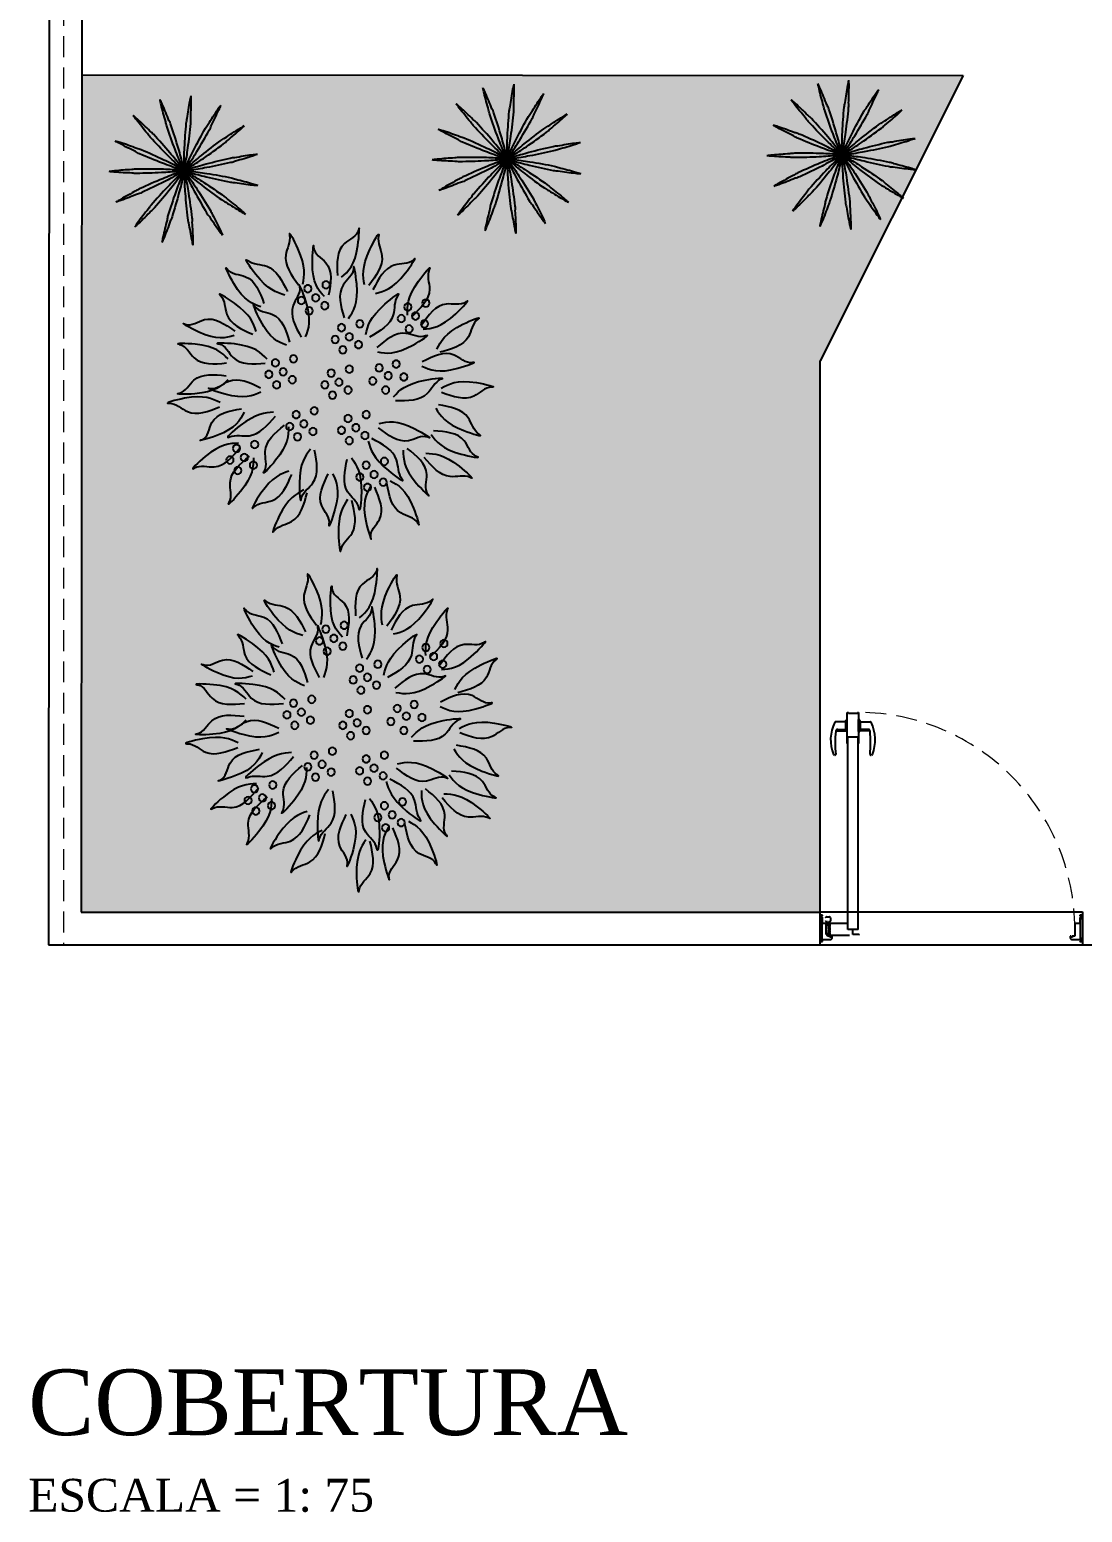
# Model space of a CAD drawing. Header units: centimetres. Extents: x -48696 to 156237, y -5617 to 29024.
# Drawn here: x -16669.7 to -16348.7, y 3108.4 to 3560.1 of the extents above; entities that cross this region are included whole.
import ezdxf

# ---------------------------------------------------------------- set-up
doc = ezdxf.new("R2010")
doc.units = ezdxf.units.CM
doc.linetypes.add('HIDDEN', pattern=[9.525, 6.35, -3.175])
for name, color, linetype, lineweight in [('Hachura', 1, 'Continuous', 9), ('Projeção Portas', 55, 'HIDDEN', 5), ('Projeção Viga', 1, 'HIDDEN', 9)]:
    doc.layers.add(name, color=color, linetype=linetype, lineweight=lineweight)
for name, color, linetype in [('MOLHO', 114, 'Continuous'), ('paisajismo', 7, 'Continuous'), ('PN010', 1, 'Continuous'), ('Projeção Cobertura - 1', 15, 'HIDDEN'), ('Texto', 2, 'Continuous')]:
    doc.layers.add(name, color=color, linetype=linetype)
doc.styles.add('Valéria', font='romantic.ttf', dxfattribs={"height": 10})

# ---------------------------------------------------------------- blocks, each defined once
blk = doc.blocks.new('A$C375069E9')
at = {"layer": 'paisajismo', "color": 221}
for centre in [(1.295, 2.06), (1.375, 1.959), (1.436, 2.03), (1.486, 1.939), (0.523, 1.919), (0.603, 1.819), (0.663, 1.889), (1.305, 1.899), (1.426, 1.859), (0.533, 1.759), (0.653, 1.719), (0.713, 1.799), (1.034, 1.759), (1.175, 1.729), (1.044, 1.598), (1.115, 1.658), (1.225, 1.638), (1.165, 1.558), (1.546, 1.488), (0.693, 1.348), (0.753, 1.448), (0.814, 1.358), (0.884, 1.418), (1.115, 1.408), (1.255, 1.378), (1.626, 1.388), (1.687, 1.458), (1.737, 1.368), (0.834, 1.247), (0.934, 1.317), (1.125, 1.247), (1.195, 1.307), (1.305, 1.287), (1.556, 1.327), (1.677, 1.287), (1.245, 1.207), (0.984, 1.057), (1.125, 1.027), (1.386, 1.087), (1.526, 1.057), (0.994, 0.896), (1.064, 0.956), (1.175, 0.936), (1.396, 0.926), (1.466, 0.986), (1.576, 0.966), (1.115, 0.856), (1.516, 0.886), (1.847, 0.826), (1.988, 0.796), (0.844, 0.696), (0.984, 0.666), (1.857, 0.666), (1.927, 0.726), (2.038, 0.706), (0.924, 0.595), (1.034, 0.575), (1.978, 0.625), (0.854, 0.535), (0.974, 0.495)]:
    blk.add_circle(centre, 0.0284, dxfattribs=at)
at = {"layer": 'paisajismo', "color": 124}
for points in [[(1.176, 2.118), (1.049, 2.364), (1.042, 2.49), (1.043, 2.485), (1.153, 2.379), (1.207, 2.133)], [(0.998, 2.06), (0.956, 2.334), (0.888, 2.44), (0.889, 2.435), (0.863, 2.285), (0.965, 2.054)], [(1.475, 2.065), (1.512, 2.34), (1.578, 2.447), (1.577, 2.442), (1.606, 2.292), (1.509, 2.06)], [(1.308, 1.969), (1.401, 2.229), (1.391, 2.355), (1.391, 2.35), (1.296, 2.23), (1.275, 1.979)], [(0.664, 1.826), (0.579, 2.089), (0.495, 2.183), (0.497, 2.179), (0.495, 2.026), (0.632, 1.814)], [(0.912, 1.994), (0.683, 2.149), (0.616, 2.257), (0.62, 2.253), (0.767, 2.212), (0.932, 2.022)], [(1.122, 1.799), (1.058, 2.068), (1.082, 2.193), (1.082, 2.187), (1.163, 2.058), (1.156, 1.806)], [(1.614, 1.981), (1.84, 2.142), (1.904, 2.25), (1.9, 2.247), (1.754, 2.203), (1.593, 2.009)], [(1.798, 1.89), (2.008, 2.07), (2.062, 2.185), (2.059, 2.181), (1.917, 2.123), (1.775, 1.916)], [(1.453, 1.657), (1.451, 1.934), (1.501, 2.049), (1.5, 2.044), (1.55, 1.9), (1.487, 1.656)], [(0.543, 1.718), (0.292, 1.836), (0.209, 1.931), (0.213, 1.928), (0.366, 1.911), (0.558, 1.749)], [(0.988, 1.675), (0.841, 1.91), (0.737, 1.981), (0.74, 1.977), (0.775, 1.828), (0.959, 1.656)], [(1.836, 1.699), (2.004, 1.919), (2.114, 1.98), (2.111, 1.977), (2.062, 1.832), (1.862, 1.678)], [(1.602, 1.593), (1.803, 1.784), (1.851, 1.901), (1.848, 1.896), (1.709, 1.832), (1.578, 1.618)], [(0.438, 1.564), (0.237, 1.755), (0.118, 1.797), (0.122, 1.794), (0.194, 1.659), (0.415, 1.539)], [(2.005, 1.668), (2.28, 1.695), (2.39, 1.758), (2.385, 1.756), (2.236, 1.791), (2.001, 1.702)], [(0.896, 1.541), (0.624, 1.594), (0.52, 1.667), (0.525, 1.665), (0.677, 1.685), (0.903, 1.575)], [(1.751, 1.486), (2.002, 1.603), (2.129, 1.605), (2.124, 1.604), (2.013, 1.498), (1.765, 1.455)], [(2.053, 1.488), (2.306, 1.601), (2.432, 1.601), (2.427, 1.6), (2.315, 1.496), (2.066, 1.456)], [(0.553, 1.432), (0.276, 1.415), (0.158, 1.46), (0.163, 1.459), (0.305, 1.517), (0.551, 1.466)], [(2.055, 1.326), (2.31, 1.218), (2.436, 1.221), (2.431, 1.222), (2.317, 1.323), (2.067, 1.357)], [(0.405, 1.262), (0.131, 1.304), (0.009, 1.27), (0.015, 1.27), (0.151, 1.2), (0.401, 1.228)], [(0.773, 1.195), (0.528, 1.324), (0.402, 1.332), (0.407, 1.33), (0.513, 1.219), (0.758, 1.164)], [(1.8, 1.231), (2.076, 1.215), (2.195, 1.26), (2.189, 1.259), (2.047, 1.316), (1.801, 1.265)], [(2.115, 1.151), (2.39, 1.183), (2.511, 1.145), (2.506, 1.145), (2.367, 1.08), (2.118, 1.117)], [(0.447, 1.106), (0.23, 0.934), (0.107, 0.902), (0.112, 0.905), (0.195, 1.033), (0.426, 1.133)], [(1.701, 1.076), (1.958, 0.973), (2.046, 0.883), (2.041, 0.885), (1.889, 0.894), (1.687, 1.045)], [(1.928, 1.076), (2.139, 0.896), (2.26, 0.861), (2.255, 0.863), (2.177, 0.995), (1.949, 1.102)], [(0.483, 0.904), (0.251, 0.752), (0.126, 0.732), (0.131, 0.734), (0.226, 0.854), (0.465, 0.933)], [(0.883, 0.989), (0.609, 0.948), (0.503, 0.88), (0.508, 0.882), (0.658, 0.855), (0.889, 0.956)], [(1.585, 0.962), (1.685, 0.704), (1.775, 0.615), (1.772, 0.62), (1.766, 0.772), (1.617, 0.976)], [(0.969, 0.852), (0.812, 0.624), (0.705, 0.557), (0.708, 0.561), (0.75, 0.708), (0.941, 0.872)], [(1.972, 0.836), (2.229, 0.733), (2.317, 0.642), (2.312, 0.645), (2.16, 0.653), (1.958, 0.804)], [(0.524, 0.758), (0.266, 0.658), (0.177, 0.569), (0.181, 0.571), (0.334, 0.578), (0.537, 0.726)], [(0.698, 0.783), (0.595, 0.526), (0.504, 0.438), (0.507, 0.442), (0.516, 0.595), (0.667, 0.796)], [(1.098, 0.722), (1.022, 0.455), (1.04, 0.33), (1.041, 0.335), (1.128, 0.461), (1.131, 0.713)], [(1.416, 0.791), (1.501, 0.528), (1.488, 0.402), (1.487, 0.407), (1.396, 0.53), (1.383, 0.782)], [(1.856, 0.722), (1.956, 0.464), (2.046, 0.374), (2.043, 0.379), (2.037, 0.532), (1.888, 0.735)], [(1.244, 0.6), (1.226, 0.324), (1.271, 0.206), (1.27, 0.211), (1.328, 0.353), (1.278, 0.599)], [(1.582, 0.621), (1.799, 0.449), (1.858, 0.337), (1.854, 0.341), (1.71, 0.393), (1.56, 0.595)], [(0.798, 0.546), (0.619, 0.335), (0.583, 0.214), (0.585, 0.218), (0.717, 0.297), (0.825, 0.524)], [(0.953, 0.499), (0.985, 0.224), (0.947, 0.103), (0.948, 0.108), (0.882, 0.247), (0.919, 0.496)], [(1.466, 0.475), (1.657, 0.274), (1.699, 0.155), (1.696, 0.159), (1.561, 0.231), (1.441, 0.452)], [(1.128, 0.401), (1.199, 0.134), (1.18, 0.009), (1.179, 0.014), (1.094, 0.142), (1.095, 0.393)]]:
    blk.add_spline(points, degree=3, dxfattribs=at)
blk = doc.blocks.new('MOLHO2')
for points in [[(-0.063, 0.454, -0.04965), (-0.063, 0.499, -0.013329), (-0.067, 0.668, -0.009979), (-0.066, 0.719, -0.607526)], [(-0.021, 0.458, 0.04965), (-0.03, 0.502, 0.013329), (-0.056, 0.669, 0.009979), (-0.066, 0.719, 0.607526)], [(-0.205, 0.41, 0.04965), (-0.231, 0.447, 0.013329), (-0.323, 0.589, 0.009979), (-0.353, 0.63, 0.607526)], [(-0.242, 0.389, -0.04965), (-0.26, 0.431, -0.013329), (-0.333, 0.583, -0.009979), (-0.353, 0.63, -0.607526)], [(0.127, 0.44, -0.04965), (0.146, 0.482, -0.013329), (0.21, 0.638, -0.009979), (0.232, 0.684, -0.607526)], [(0.167, 0.427, 0.04965), (0.177, 0.471, 0.013329), (0.221, 0.634, 0.009979), (0.232, 0.684, 0.607526)], [(-0.354, 0.291, 0.04965), (-0.393, 0.314, 0.013329), (-0.535, 0.406, 0.009979), (-0.579, 0.432, 0.607526)], [(-0.379, 0.257, -0.04965), (-0.413, 0.288, -0.013329), (-0.542, 0.397, -0.009979), (-0.579, 0.432, -0.607526)], [(0, 0, -0.009979), (-0.01, 0.05, -0.013329), (-0.037, 0.217, -0.009462), (-0.063, 0.454, -0.009462)], [(0, 0, 0.009979), (0.001, 0.051, 0.013329), (-0.004, 0.22, 0.009462), (-0.021, 0.458, 0.009462)], [(0, 0, -0.009979), (0.011, 0.05, -0.013329), (0.055, 0.213, -0.009462), (0.127, 0.44, -0.009462)], [(0.295, 0.35, -0.04965), (0.329, 0.381, -0.013329), (0.452, 0.497, -0.009979), (0.49, 0.531, -0.607526)], [(0.326, 0.322, 0.04965), (0.353, 0.358, 0.013329), (0.46, 0.49, 0.009979), (0.49, 0.531, 0.607526)], [(0, 0, 0.009979), (-0.037, 0.035, 0.013329), (-0.166, 0.144, 0.009462), (-0.354, 0.291, 0.009462)], [(0, 0, -0.009979), (-0.03, 0.041, -0.013329), (-0.122, 0.183, -0.009462), (-0.242, 0.389, -0.009462)], [(0, 0, 0.009979), (-0.02, 0.047, 0.013329), (-0.093, 0.199, 0.009462), (-0.205, 0.41, 0.009462)], [(0, 0, 0.009979), (0.022, 0.046, 0.013329), (0.086, 0.202, 0.009462), (0.167, 0.427, 0.009462)], [(0, 0, -0.009979), (0.03, 0.041, -0.013329), (0.137, 0.172, -0.009462), (0.295, 0.35, -0.009462)], [(0, 0, 0.009979), (0.038, 0.033, 0.013329), (0.161, 0.15, 0.009462), (0.326, 0.322, 0.009462)], [(0.412, 0.2, -0.04965), (0.455, 0.214, -0.013329), (0.615, 0.271, -0.009979), (0.664, 0.285, -0.607526)], [(0.429, 0.161, 0.04965), (0.469, 0.183, 0.013329), (0.619, 0.26, 0.009979), (0.664, 0.285, 0.607526)], [(-0.451, 0.08, -0.04965), (-0.494, 0.095, -0.013329), (-0.656, 0.143, -0.009979), (-0.705, 0.159, -0.607526)], [(-0.442, 0.121, 0.04965), (-0.487, 0.127, 0.013329), (-0.654, 0.154, 0.009979), (-0.705, 0.159, 0.607526)], [(0, 0, -0.009979), (-0.044, 0.026, -0.013329), (-0.186, 0.118, -0.009462), (-0.379, 0.257, -0.009462)], [(0, 0, -0.009979), (0.044, 0.025, -0.013329), (0.195, 0.102, -0.009462), (0.412, 0.2, -0.009462)], [(0, 0, 0.009979), (0.049, 0.015, 0.013329), (0.208, 0.071, 0.009462), (0.429, 0.161, 0.009462)], [(0, 0, -0.009979), (-0.051, 0.006, -0.013329), (-0.218, 0.032, -0.009462), (-0.451, 0.08, -0.009462)], [(0, 0, 0.009979), (-0.048, 0.017, 0.013329), (-0.21, 0.064, 0.009462), (-0.442, 0.121, 0.009462)], [(0, 0, -0.009979), (0.051, 0.005, -0.013329), (0.22, 0.014, -0.009462), (0.458, 0.015, -0.009462)], [(0.458, 0.015, -0.04965), (0.503, 0.01, -0.013329), (0.672, -0.003, -0.009979), (0.722, -0.009, -0.607526)], [(-0.453, -0.069, 0.04965), (-0.496, -0.082, 0.013329), (-0.66, -0.126, 0.009979), (-0.708, -0.141, 0.607526)], [(-0.445, -0.11, -0.04965), (-0.49, -0.114, -0.013329), (-0.658, -0.137, -0.009979), (-0.708, -0.141, -0.607526)], [(0, 0, 0.009979), (-0.051, -0.004, 0.013329), (-0.218, -0.027, 0.009462), (-0.453, -0.069, 0.009462)], [(0, 0, -0.009979), (-0.048, -0.015, -0.013329), (-0.212, -0.059, -0.009462), (-0.445, -0.11, -0.009462)], [(0, 0, 0.009979), (-0.045, -0.025, 0.013329), (-0.189, -0.113, 0.009462), (-0.386, -0.247, 0.009462)], [(0, 0, -0.009979), (-0.038, -0.034, -0.013329), (-0.17, -0.14, -0.009462), (-0.362, -0.281, -0.009462)], [(0, 0, 0.009979), (-0.031, -0.041, 0.013329), (-0.126, -0.18, 0.009462), (-0.252, -0.383, 0.009462)], [(0, 0, -0.009979), (-0.021, -0.046, -0.013329), (-0.098, -0.197, -0.009462), (-0.216, -0.404, -0.009462)], [(0, 0, 0.009979), (-0.012, -0.05, 0.013329), (-0.042, -0.216, 0.009462), (-0.075, -0.452, 0.009462)], [(0, 0, -0.009979), (0, -0.051, -0.013329), (-0.009, -0.22, -0.009462), (-0.033, -0.457, -0.009462)], [(0, 0, -0.009979), (0.038, -0.034, -0.013329), (0.157, -0.154, -0.009462), (0.318, -0.33, -0.009462)], [(0, 0, 0.009979), (0.05, -0.006, 0.013329), (0.219, -0.019, 0.009462), (0.457, -0.027, 0.009462)], [(0, 0, 0.009979), (0.044, -0.026, 0.013329), (0.192, -0.107, 0.009462), (0.407, -0.211, 0.009462)], [(0, 0, -0.009979), (0.048, -0.016, -0.013329), (0.206, -0.077, -0.009462), (0.425, -0.172, -0.009462)], [(0, 0, 0.009979), (0.029, -0.042, 0.013329), (0.132, -0.176, 0.009462), (0.286, -0.358, 0.009462)], [(0, 0, 0.009979), (0.01, -0.05, 0.013329), (0.049, -0.214, 0.009462), (0.116, -0.443, 0.009462)], [(0, 0, -0.009979), (0.02, -0.047, -0.013329), (0.081, -0.205, -0.009462), (0.156, -0.431, -0.009462)], [(0.457, -0.027, 0.04965), (0.503, -0.023, 0.013329), (0.672, -0.014, 0.009979), (0.722, -0.009, 0.607526)], [(-0.386, -0.247, 0.04965), (-0.42, -0.277, 0.013329), (-0.552, -0.383, 0.009979), (-0.59, -0.417, 0.607526)], [(-0.362, -0.281, -0.04965), (-0.401, -0.304, -0.013329), (-0.545, -0.392, -0.009979), (-0.59, -0.417, -0.607526)], [(0.407, -0.211, 0.04965), (0.45, -0.225, 0.013329), (0.608, -0.286, 0.009979), (0.656, -0.302, 0.607526)], [(0.425, -0.172, -0.04965), (0.464, -0.195, -0.013329), (0.612, -0.276, -0.009979), (0.656, -0.302, -0.607526)], [(-0.252, -0.383, 0.04965), (-0.271, -0.424, 0.013329), (-0.348, -0.575, 0.009979), (-0.369, -0.621, 0.607526)], [(-0.216, -0.404, -0.04965), (-0.243, -0.441, -0.013329), (-0.338, -0.58, -0.009979), (-0.369, -0.621, -0.607526)], [(0.286, -0.358, 0.04965), (0.319, -0.389, 0.013329), (0.439, -0.509, 0.009979), (0.476, -0.543, 0.607526)], [(0.318, -0.33, -0.04965), (0.344, -0.367, -0.013329), (0.447, -0.501, -0.009979), (0.476, -0.543, -0.607526)], [(-0.075, -0.452, 0.04965), (-0.075, -0.497, 0.013329), (-0.084, -0.666, 0.009979), (-0.085, -0.717, 0.607526)], [(-0.033, -0.457, -0.04965), (-0.043, -0.501, -0.013329), (-0.073, -0.668, -0.009979), (-0.085, -0.717, -0.607526)], [(0.116, -0.443, 0.04965), (0.133, -0.485, 0.013329), (0.194, -0.643, 0.009979), (0.214, -0.69, 0.607526)], [(0.156, -0.431, -0.04965), (0.165, -0.475, -0.013329), (0.205, -0.64, -0.009979), (0.214, -0.69, -0.607526)]]:
    blk.add_lwpolyline(points, format="xyb")
blk = doc.blocks.new('VEG3')
at = {"layer": 'MOLHO', "xscale": 0.6290189251151159, "yscale": 0.6290189251151159, "zscale": 0.6290189251151159}
blk.add_blockref('MOLHO2', (-0.121, 0.0672), dxfattribs=at)

msp = doc.modelspace()

# ---------------------------------------------------------------- hatches: boundary and pattern name
h = msp.add_hatch()
h.set_pattern_fill('GRASS2', color=74, scale=15, pattern_type=2)
h.set_pattern_definition([(0, (15.999, -8044.551), (15, 15), [2.25, -0.45, 0.6, -0.45, 2.25, -9]), (0, (15.249, -8044.101), (15, 15), [1.5, -1.125, 2.25, -1.125, 1.5, -7.5]), (0, (20.499, -8038.101), (15, 15), [1.875, -0.75, 1.875, -10.5]), (0, (12.999, -8035.101), (15, 15), [0.75, -1.5, 0.75, -12]), (90, (14.499, -8035.101), (-15, 15), [1.35, -13.65]), (90, (18.999, -8044.101), (-15, 15), [1.5, -13.5]), (90, (22.749, -8038.101), (-15, 15), [1.5, -13.5]), (45, (20.949, -8044.251), (2e-15, 15), [1.5, -19.713203]), (135, (17.049, -8044.251), (-15, 2e-15), [1.5, -19.713203]), (63.43495, (20.499, -8044.176), (8e-10, 15), [1.5, -32.04102]), (75.963757, (19.749, -8044.101), (5e-10, 15), [1.5, -60.346584]), (75.963757, (23.499, -8038.101), (5e-10, 15), [1.2, -60.646584]), (75.963757, (14.799, -8035.101), (5e-10, 15), [1.05, -60.796584]), (104.036243, (18.249, -8044.101), (-5e-10, 15), [1.5, -60.346584]), (104.036243, (21.999, -8038.101), (-5e-10, 15), [1.2, -60.646584]), (104.036243, (14.199, -8035.101), (-5e-10, 15), [1.05, -60.796584]), (116.56505, (17.499, -8044.176), (-6e-09, 15), [1.5, -32.041002])])
edge = h.paths.add_edge_path()
edge.add_line((-16385.0316, 3546.20469), (-16653.76907, 3546.36144))
edge.add_line((-16653.76907, 3546.36144), (-16653.91788, 3291.2287))
edge.add_line((-16653.91788, 3291.2287), (-16428.65947, 3291.30706))
edge.add_line((-16428.65947, 3291.30706), (-16428.65947, 3459.28286))
edge.add_line((-16428.65947, 3459.28286), (-16385.02853, 3546.20469))

# ---------------------------------------------------------------- linework, layer by layer
for p, q in [((-16653.76907, 3546.36144), (-16385.0316, 3546.20469)), ((-16385.06072, 3546.14055), (-16428.6594, 3459.28286)), ((-16428.65947, 3291.30706), (-16428.65947, 3459.28286))]:
    msp.add_line(p, q)
at = {"color": 1}
for p, q in [((-16420.88532, 3349.23608), (-16423.95308, 3349.23608)), ((-16420.88532, 3349.48608), (-16420.88532, 3346.93608)), ((-16420.77532, 3349.58608), (-16420.78532, 3349.58608)), ((-16420.38532, 3342.62608), (-16420.38532, 3352.08608)), ((-16420.38532, 3352.08608), (-16419.99246, 3352.08608)), ((-16420.38532, 3346.27608), (-16420.38532, 3349.89608)), ((-16419.99246, 3352.08608), (-16419.99246, 3351.88608)), ((-16419.99246, 3351.88608), (-16419.62532, 3351.88608)), ((-16419.62532, 3351.88608), (-16419.59532, 3351.85608)), ((-16419.59532, 3351.85608), (-16419.56532, 3351.88608)), ((-16419.56532, 3351.88608), (-16419.53532, 3351.85608)), ((-16419.53532, 3351.85608), (-16419.50532, 3351.88608)), ((-16419.50532, 3351.88608), (-16419.47532, 3351.85608)), ((-16419.47532, 3351.85608), (-16419.44532, 3351.88608)), ((-16419.44532, 3351.88608), (-16419.41532, 3351.85608)), ((-16419.41532, 3351.85608), (-16419.38532, 3351.88608)), ((-16419.38532, 3351.88608), (-16419.35532, 3351.85608)), ((-16419.35532, 3351.85608), (-16419.32532, 3351.88608)), ((-16419.32532, 3351.88608), (-16419.29532, 3351.85608)), ((-16419.29532, 3351.85608), (-16419.26532, 3351.88608)), ((-16419.26532, 3351.88608), (-16419.23532, 3351.85608)), ((-16419.23532, 3351.85608), (-16419.20532, 3351.88608)), ((-16419.20532, 3351.88608), (-16419.17532, 3351.85608)), ((-16419.17532, 3351.85608), (-16419.14532, 3351.88608)), ((-16419.14532, 3351.88608), (-16419.11532, 3351.85608)), ((-16419.11532, 3351.85608), (-16419.08532, 3351.88608)), ((-16419.08532, 3351.88608), (-16419.05532, 3351.85608)), ((-16419.05532, 3351.85608), (-16419.02532, 3351.88608)), ((-16419.02532, 3351.88608), (-16418.99532, 3351.85608)), ((-16418.99532, 3351.85608), (-16418.96532, 3351.88608)), ((-16418.96532, 3351.88608), (-16418.93532, 3351.85608)), ((-16418.93532, 3351.85608), (-16418.90532, 3351.88608)), ((-16418.90532, 3351.88608), (-16418.36532, 3351.88608)), ((-16418.36532, 3351.88608), (-16418.33532, 3351.85608)), ((-16418.33532, 3351.85608), (-16418.30532, 3351.88608)), ((-16418.30532, 3351.88608), (-16418.27532, 3351.85608)), ((-16418.27532, 3351.85608), (-16418.24532, 3351.88608)), ((-16418.24532, 3351.88608), (-16418.21532, 3351.85608)), ((-16418.21532, 3351.85608), (-16418.18532, 3351.88608)), ((-16418.18532, 3351.88608), (-16418.15532, 3351.85608)), ((-16418.15532, 3351.85608), (-16418.12532, 3351.88608)), ((-16418.12532, 3351.88608), (-16418.09532, 3351.85608)), ((-16418.09532, 3351.85608), (-16418.06532, 3351.88608)), ((-16418.06532, 3351.88608), (-16418.03532, 3351.85608)), ((-16418.03532, 3351.85608), (-16418.00532, 3351.88608)), ((-16418.00532, 3351.88608), (-16417.97532, 3351.85608)), ((-16417.97532, 3351.85608), (-16417.94532, 3351.88608)), ((-16417.94532, 3351.88608), (-16417.91532, 3351.85608)), ((-16417.91532, 3351.85608), (-16417.88532, 3351.88608)), ((-16417.88532, 3351.88608), (-16417.85532, 3351.85608)), ((-16417.85532, 3351.85608), (-16417.82532, 3351.88608)), ((-16417.82532, 3351.88608), (-16417.79532, 3351.85608)), ((-16417.79532, 3351.85608), (-16417.76532, 3351.88608)), ((-16417.76532, 3351.88608), (-16417.73532, 3351.85608)), ((-16417.73532, 3351.85608), (-16417.70532, 3351.88608)), ((-16417.70532, 3351.88608), (-16417.67532, 3351.85608)), ((-16417.67532, 3351.85608), (-16417.64532, 3351.88608)), ((-16417.64532, 3351.88608), (-16417.27818, 3351.88608)), ((-16417.27818, 3351.88608), (-16417.27818, 3352.08608)), ((-16417.27818, 3352.08608), (-16416.88532, 3352.08608)), ((-16416.88532, 3352.08608), (-16416.88532, 3342.62608)), ((-16416.88532, 3346.27608), (-16416.88532, 3349.89608)), ((-16416.38532, 3349.48608), (-16416.38532, 3346.93608)), ((-16416.38532, 3349.23608), (-16413.31756, 3349.23608)), ((-16423.22026, 3346.93608), (-16420.88532, 3346.93608)), ((-16420.88532, 3346.93608), (-16420.88532, 3346.68608)), ((-16420.78532, 3346.58608), (-16420.77532, 3346.58608)), ((-16417.03532, 3344.57608), (-16420.23532, 3344.57608)), ((-16420.23532, 3344.57608), (-16420.23532, 3342.62608)), ((-16420.22678, 3291.29061), (-16420.22678, 3344.57608)), ((-16417.04532, 3291.29061), (-16417.04532, 3344.57608)), ((-16417.03532, 3342.62608), (-16417.03532, 3344.57608)), ((-16414.05038, 3346.93608), (-16416.38532, 3346.93608)), ((-16416.38532, 3346.93608), (-16416.38532, 3346.68608)), ((-16420.23532, 3342.62608), (-16420.38532, 3342.62608)), ((-16416.88532, 3342.62608), (-16417.03532, 3342.62608))]:
    msp.add_line(p, q, dxfattribs=at)
msp.add_lwpolyline([(-16423.84938, 3346.44939), (-16420.68109, 3346.44939)])
at = {"color": 16}
msp.add_lwpolyline([(-16420.68109, 3346.44939), (-16423.84938, 3346.44939)], dxfattribs=at)
at = {"color": 26}
msp.add_lwpolyline([(-16413.42126, 3346.44939), (-16416.58955, 3346.44939)], dxfattribs=at)
at = {"color": 1}
for centre, radius, start, end in [((-16413.28126, 3343.73174), 12.14519, 153.7941705, 201.6799294), ((-16423.95292, 3348.98582), 0.25026, 90.0370053, 154.1279348), ((-16420.78532, 3349.48608), 0.1, 90, 180), ((-16420.77532, 3349.67608), 0.09, 270, 0), ((-16420.42532, 3349.67608), 0.26, 90, 180), ((-16420.42532, 3349.89608), 0.04, 360, 90), ((-16416.84532, 3349.89608), 0.04, 90, 180), ((-16416.84532, 3349.67608), 0.26, 0, 90), ((-16416.49532, 3349.67608), 0.09, 180, 270), ((-16416.48532, 3349.48608), 0.1, 0, 90), ((-16413.31772, 3348.98582), 0.25026, 25.8720652, 89.9629947), ((-16423.98938, 3343.73174), 12.14519, 338.3200706, 26.2058295), ((-16388.90315, 3342.83872), 35.1398, 174.2728499, 185.6768165), ((-16423.22005, 3346.28585), 0.65023, 90.0184767, 174.7479345), ((-16420.78532, 3346.68608), 0.1, 180, 270), ((-16420.77532, 3346.49608), 0.09, 0, 90), ((-16420.42532, 3346.49608), 0.26, 180, 270), ((-16420.42532, 3346.27608), 0.04, 270, 0), ((-16416.84532, 3346.27608), 0.04, 180, 270), ((-16416.84532, 3346.49608), 0.26, 270, 0), ((-16416.49532, 3346.49608), 0.09, 90, 180), ((-16416.48532, 3346.68608), 0.1, 270, 0), ((-16414.05059, 3346.28585), 0.65023, 5.2520655, 89.9815233), ((-16448.36749, 3342.83872), 35.1398, 354.3231835, 5.7271501), ((-16424.33431, 3339.33634), 0.25027, 201.3945306, 269.9582195), ((-16424.11929, 3339.33617), 0.25009, 270.0228097, 6.1120607), ((-16413.15135, 3339.33617), 0.25009, 173.8879393, 269.9771903), ((-16412.93633, 3339.33634), 0.25027, 270.0417805, 338.6054694)]:
    msp.add_arc(centre, radius, start, end, dxfattribs=at)
at = {"layer": 'PN010'}
for p, q in [((-16663.73999, 3596.22728), (-16663.9237, 3281.24234)), ((-16653.73999, 3596.22145), (-16653.91788, 3291.2287)), ((-16653.91788, 3291.2287), (-16428.65951, 3291.27501)), ((-16428.66532, 3281.29061), (-16428.65949, 3291.29061)), ((-16428.66532, 3291.29061), (-16348.66532, 3291.29061)), ((-16348.66738, 3291.30706), (-16348.66532, 3281.30706)), ((-16663.9237, 3281.24234), (-16428.66534, 3281.27836)), ((-16428.66532, 3281.29061), (-16348.66532, 3281.29061)), ((-16348.66532, 3281.29061), (-16328.66532, 3281.29368))]:
    msp.add_line(p, q, dxfattribs=at)
at = {"layer": 'Projeção Cobertura - 1'}
for p, q in [((-16428.66532, 3290.28629), (-16428.66532, 3289.05629)), ((-16427.96532, 3290.28629), (-16428.66532, 3290.28629)), ((-16428.51532, 3290.08629), (-16428.51533, 3290.08629)), ((-16428.51533, 3289.68629), (-16428.51532, 3289.68629)), ((-16428.51533, 3289.05629), (-16428.51532, 3289.05629)), ((-16428.51532, 3289.68629), (-16428.51532, 3290.08629)), ((-16428.51532, 3289.05629), (-16428.51532, 3289.48629)), ((-16428.51532, 3289.48629), (-16428.11532, 3289.48629)), ((-16428.46533, 3290.13629), (-16428.46532, 3290.13629)), ((-16428.46532, 3289.63629), (-16428.46533, 3289.63629)), ((-16428.46532, 3290.13629), (-16428.05192, 3290.13629)), ((-16428.05192, 3289.63629), (-16428.46532, 3289.63629)), ((-16428.11532, 3289.48629), (-16428.11533, 3289.48629)), ((-16428.06533, 3289.43629), (-16428.06532, 3289.43629)), ((-16428.06532, 3289.43629), (-16428.06532, 3283.08629)), ((-16428.05192, 3290.13629), (-16428.00192, 3290.08629)), ((-16428.00192, 3289.68629), (-16428.05192, 3289.63629)), ((-16428.00192, 3290.08629), (-16427.91532, 3290.13629)), ((-16427.91532, 3289.63629), (-16428.00192, 3289.68629)), ((-16427.91532, 3290.23629), (-16427.91533, 3290.23629)), ((-16427.91532, 3290.13629), (-16427.91532, 3290.23629)), ((-16427.91532, 3287.75629), (-16427.91532, 3289.63629)), ((-16426.65532, 3289.78258, 19), (-16425.75532, 3289.78258, 19)), ((-16425.45532, 3289.48258, 19), (-16425.45532, 3288.58258, 19)), ((-16420.22678, 3286.00629), (-16420.22678, 3291.29061)), ((-16417.03532, 3286.00629), (-16417.03532, 3291.29061)), ((-16349.41534, 3290.28629), (-16349.41534, 3290.13629)), ((-16348.66534, 3290.28629), (-16349.41534, 3290.28629)), ((-16349.41534, 3290.13629), (-16349.32874, 3290.08629)), ((-16349.32874, 3289.68629), (-16349.41534, 3289.63629)), ((-16349.41534, 3289.63629), (-16349.41534, 3287.75629)), ((-16349.32874, 3290.08629), (-16349.27874, 3290.13629)), ((-16349.27874, 3289.63629), (-16349.32874, 3289.68629)), ((-16349.27874, 3290.13629), (-16348.86534, 3290.13629)), ((-16348.86534, 3289.63629), (-16349.27874, 3289.63629)), ((-16349.26534, 3283.08629), (-16349.26532, 3289.48629)), ((-16349.26532, 3289.48629), (-16348.81534, 3289.48629)), ((-16348.81533, 3290.08629), (-16348.81534, 3289.68629)), ((-16348.81534, 3289.48629), (-16348.81534, 3289.03629)), ((-16428.61532, 3289.00629), (-16428.56532, 3289.00629)), ((-16428.56532, 3289.00629), (-16428.56533, 3289.00629)), ((-16426.36532, 3287.75629), (-16427.91532, 3287.75629)), ((-16426.80532, 3286.96629), (-16426.77532, 3286.99629)), ((-16426.77532, 3286.93629), (-16426.80532, 3286.96629)), ((-16426.80532, 3286.90629), (-16426.77532, 3286.93629)), ((-16426.77532, 3286.87629), (-16426.80532, 3286.90629)), ((-16426.80532, 3286.84629), (-16426.77532, 3286.87629)), ((-16426.77532, 3286.81629), (-16426.80532, 3286.84629)), ((-16426.80532, 3286.78629), (-16426.77532, 3286.81629)), ((-16426.77532, 3286.75629), (-16426.80532, 3286.78629)), ((-16426.80532, 3286.72629), (-16426.77532, 3286.75629)), ((-16426.77532, 3286.69629), (-16426.80532, 3286.72629)), ((-16426.80532, 3286.66629), (-16426.77532, 3286.69629)), ((-16426.77532, 3286.63629), (-16426.80532, 3286.66629)), ((-16426.80532, 3286.60629), (-16426.77532, 3286.63629)), ((-16426.77532, 3286.57629), (-16426.80532, 3286.60629)), ((-16426.80532, 3286.54629), (-16426.77532, 3286.57629)), ((-16426.77532, 3286.51629), (-16426.80532, 3286.54629)), ((-16426.80532, 3286.48629), (-16426.77532, 3286.51629)), ((-16426.77532, 3286.45629), (-16426.80532, 3286.48629)), ((-16426.80532, 3286.42629), (-16426.77532, 3286.45629)), ((-16426.77532, 3286.39629), (-16426.80532, 3286.42629)), ((-16426.80532, 3286.36629), (-16426.77532, 3286.39629)), ((-16426.77532, 3286.33629), (-16426.80532, 3286.36629)), ((-16426.80532, 3286.30629), (-16426.77532, 3286.33629)), ((-16426.77532, 3286.27629), (-16426.80532, 3286.30629)), ((-16426.80532, 3286.00629), (-16426.77532, 3286.03629)), ((-16426.77532, 3285.97629), (-16426.80532, 3286.00629)), ((-16426.80532, 3285.70629), (-16426.77532, 3285.73629)), ((-16426.77532, 3285.67629), (-16426.80532, 3285.70629)), ((-16426.80532, 3285.64629), (-16426.77532, 3285.67629)), ((-16426.77532, 3285.61629), (-16426.80532, 3285.64629)), ((-16426.80532, 3285.58629), (-16426.77532, 3285.61629)), ((-16426.77532, 3285.55629), (-16426.80532, 3285.58629)), ((-16426.80532, 3285.52629), (-16426.77532, 3285.55629)), ((-16426.77532, 3285.49629), (-16426.80532, 3285.52629)), ((-16426.80532, 3285.46629), (-16426.77532, 3285.49629)), ((-16426.77532, 3285.43629), (-16426.80532, 3285.46629)), ((-16426.80532, 3285.40629), (-16426.77532, 3285.43629)), ((-16426.77532, 3285.37629), (-16426.80532, 3285.40629)), ((-16426.80532, 3285.34629), (-16426.77532, 3285.37629)), ((-16426.77532, 3285.31629), (-16426.80532, 3285.34629)), ((-16426.80532, 3285.28629), (-16426.77532, 3285.31629)), ((-16426.77532, 3285.25629), (-16426.80532, 3285.28629)), ((-16426.80532, 3285.22629), (-16426.77532, 3285.25629)), ((-16426.77532, 3285.19629), (-16426.80532, 3285.22629)), ((-16426.80532, 3285.16629), (-16426.77532, 3285.19629)), ((-16426.77532, 3285.13629), (-16426.80532, 3285.16629)), ((-16426.80532, 3285.10629), (-16426.77532, 3285.13629)), ((-16426.77532, 3285.07629), (-16426.80532, 3285.10629)), ((-16426.80532, 3285.04629), (-16426.77532, 3285.07629)), ((-16426.77532, 3285.01629), (-16426.80532, 3285.04629)), ((-16426.77532, 3286.99629), (-16426.77532, 3287.60629)), ((-16426.77532, 3287.60629), (-16426.53532, 3287.60629)), ((-16426.77532, 3286.03629), (-16426.77532, 3286.27629)), ((-16426.77532, 3285.73629), (-16426.77532, 3285.97629)), ((-16426.77532, 3284.40629), (-16426.77532, 3285.01629)), ((-16426.75032, 3286.98458, 19), (-16426.75032, 3287.53458, 19)), ((-16426.70032, 3286.93458, 19), (-16426.75032, 3286.98458, 19)), ((-16426.75032, 3285.03458, 19), (-16426.70032, 3285.08458, 19)), ((-16426.75032, 3284.48458, 19), (-16426.75032, 3285.03458, 19)), ((-16426.70032, 3287.58458, 19), (-16426.59032, 3287.58458, 19)), ((-16426.70032, 3286.60958, 19), (-16426.70032, 3286.93458, 19)), ((-16426.65032, 3286.55958, 19), (-16426.70032, 3286.60958, 19)), ((-16426.70032, 3286.50958, 19), (-16426.65032, 3286.55958, 19)), ((-16426.70032, 3286.14887, 19), (-16426.70032, 3286.50958, 19)), ((-16426.70032, 3285.50958, 19), (-16426.70032, 3285.8637, 19)), ((-16426.65032, 3285.45958, 19), (-16426.70032, 3285.50958, 19)), ((-16426.70032, 3285.40958, 19), (-16426.65032, 3285.45958, 19)), ((-16426.70032, 3285.08458, 19), (-16426.70032, 3285.40958, 19)), ((-16426.54032, 3288.28258, 19), (-16426.65532, 3288.28258, 19)), ((-16426.54032, 3287.53458, 19), (-16426.54032, 3287.30958, 19)), ((-16426.54032, 3284.70958, 19), (-16426.54032, 3284.48458, 19)), ((-16426.53532, 3287.33629), (-16426.53533, 3287.33629)), ((-16426.53533, 3284.67629), (-16426.53532, 3284.67629)), ((-16426.53532, 3287.60629), (-16426.53532, 3287.33629)), ((-16426.53532, 3284.67629), (-16426.53532, 3284.40629)), ((-16426.48854, 3284.70116), (-16426.48855, 3284.70116)), ((-16426.36532, 3284.61805), (-16426.48854, 3284.70116)), ((-16426.48801, 3287.3118), (-16426.488, 3287.31179)), ((-16426.488, 3287.31179), (-16426.36532, 3287.40093)), ((-16426.46236, 3287.26813, 19), (-16426.34032, 3287.35045, 19)), ((-16426.34032, 3284.66871, 19), (-16426.46236, 3284.75103, 19)), ((-16426.36532, 3287.40093), (-16426.36532, 3287.75629)), ((-16426.36532, 3283.95629), (-16426.36532, 3284.61805)), ((-16426.34032, 3287.35045, 19), (-16426.34032, 3288.08258, 19)), ((-16426.34032, 3284.35958, 19), (-16426.34032, 3284.66871, 19)), ((-16426.07032, 3284.50887, 19), (-16426.25496, 3284.32422, 19)), ((-16426.07032, 3287.25958, 19), (-16426.12032, 3287.20958, 19)), ((-16426.12032, 3287.20958, 19), (-16426.12032, 3284.80958, 19)), ((-16426.12032, 3284.80958, 19), (-16426.07032, 3284.75958, 19)), ((-16426.07032, 3288.08258, 19), (-16426.07032, 3287.25958, 19)), ((-16426.07032, 3284.75958, 19), (-16426.07032, 3284.50887, 19)), ((-16426.04532, 3287.75629), (-16426.04532, 3287.36343)), ((-16420.22678, 3287.75629), (-16426.04532, 3287.75629)), ((-16426.04532, 3287.36343), (-16425.95328, 3287.31484)), ((-16425.95328, 3284.69774), (-16426.04532, 3284.64915)), ((-16426.04532, 3284.64915), (-16426.04532, 3284.25629)), ((-16425.87532, 3287.35629), (-16425.87532, 3287.60629)), ((-16425.87532, 3287.60629), (-16425.63532, 3287.60629)), ((-16425.87532, 3284.40629), (-16425.87532, 3284.65629)), ((-16425.75532, 3288.28258, 19), (-16425.87032, 3288.28258, 19)), ((-16425.63532, 3287.60629), (-16425.63532, 3286.99629)), ((-16425.63532, 3286.99629), (-16425.60532, 3286.96629)), ((-16425.60532, 3286.96629), (-16425.63532, 3286.93629)), ((-16425.63532, 3286.93629), (-16425.60532, 3286.90629)), ((-16425.60532, 3286.90629), (-16425.63532, 3286.87629)), ((-16425.63532, 3286.87629), (-16425.60532, 3286.84629)), ((-16425.60532, 3286.84629), (-16425.63532, 3286.81629)), ((-16425.63532, 3286.81629), (-16425.60532, 3286.78629)), ((-16425.60532, 3286.78629), (-16425.63532, 3286.75629)), ((-16425.63532, 3286.75629), (-16425.60532, 3286.72629)), ((-16425.60532, 3286.72629), (-16425.63532, 3286.69629)), ((-16425.63532, 3286.69629), (-16425.60532, 3286.66629)), ((-16425.60532, 3286.66629), (-16425.63532, 3286.63629)), ((-16425.63532, 3286.63629), (-16425.60532, 3286.60629)), ((-16425.60532, 3286.60629), (-16425.63532, 3286.57629)), ((-16425.63532, 3286.57629), (-16425.60532, 3286.54629)), ((-16425.60532, 3286.54629), (-16425.63532, 3286.51629)), ((-16425.63532, 3286.51629), (-16425.60532, 3286.48629)), ((-16425.60532, 3286.48629), (-16425.63532, 3286.45629)), ((-16425.63532, 3286.45629), (-16425.60532, 3286.42629)), ((-16425.60532, 3286.42629), (-16425.63532, 3286.39629)), ((-16425.63532, 3286.39629), (-16425.60532, 3286.36629)), ((-16425.60532, 3286.36629), (-16425.63532, 3286.33629)), ((-16425.63532, 3286.33629), (-16425.60532, 3286.30629)), ((-16425.60532, 3286.30629), (-16425.63532, 3286.27629)), ((-16425.63532, 3286.27629), (-16425.63532, 3286.03629)), ((-16425.63532, 3286.03629), (-16425.60532, 3286.00629)), ((-16425.60532, 3286.00629), (-16425.63532, 3285.97629)), ((-16425.63532, 3285.97629), (-16425.63532, 3285.73629)), ((-16425.63532, 3285.73629), (-16425.60532, 3285.70629)), ((-16425.60532, 3285.70629), (-16425.63532, 3285.67629)), ((-16425.63532, 3285.67629), (-16425.60532, 3285.64629)), ((-16425.60532, 3285.64629), (-16425.63532, 3285.61629)), ((-16425.63532, 3285.61629), (-16425.60532, 3285.58629)), ((-16425.60532, 3285.58629), (-16425.63532, 3285.55629)), ((-16425.63532, 3285.55629), (-16425.60532, 3285.52629)), ((-16425.60532, 3285.52629), (-16425.63532, 3285.49629)), ((-16425.63532, 3285.49629), (-16425.60532, 3285.46629)), ((-16425.60532, 3285.46629), (-16425.63532, 3285.43629)), ((-16425.63532, 3285.43629), (-16425.60532, 3285.40629)), ((-16425.60532, 3285.40629), (-16425.63532, 3285.37629)), ((-16425.63532, 3285.37629), (-16425.60532, 3285.34629)), ((-16425.60532, 3285.34629), (-16425.63532, 3285.31629)), ((-16425.63532, 3285.31629), (-16425.60532, 3285.28629)), ((-16425.60532, 3285.28629), (-16425.63532, 3285.25629)), ((-16425.63532, 3285.25629), (-16425.60532, 3285.22629)), ((-16425.60532, 3285.22629), (-16425.63532, 3285.19629)), ((-16425.63532, 3285.19629), (-16425.60532, 3285.16629)), ((-16425.60532, 3285.16629), (-16425.63532, 3285.13629)), ((-16425.63532, 3285.13629), (-16425.60532, 3285.10629)), ((-16425.60532, 3285.10629), (-16425.63532, 3285.07629)), ((-16425.63532, 3285.07629), (-16425.60532, 3285.04629)), ((-16425.60532, 3285.04629), (-16425.63532, 3285.01629)), ((-16425.63532, 3285.01629), (-16425.63532, 3284.40629)), ((-16417.03532, 3286.00629), (-16420.22678, 3286.00629)), ((-16418.63532, 3284.40629), (-16418.63532, 3286.00629)), ((-16349.41534, 3287.75629), (-16350.96534, 3287.75629)), ((-16350.96534, 3287.75629), (-16350.96534, 3283.95629)), ((-16348.76534, 3288.98629), (-16348.71534, 3288.98629)), ((-16428.66532, 3283.51629), (-16428.66533, 3282.28629)), ((-16428.66533, 3282.28629), (-16427.91532, 3282.28629)), ((-16428.56532, 3283.56629), (-16428.61532, 3283.56629)), ((-16428.56533, 3283.56629), (-16428.56532, 3283.56629)), ((-16428.51532, 3283.51629), (-16428.51533, 3283.51629)), ((-16428.51532, 3282.88629), (-16428.51533, 3282.88629)), ((-16428.51533, 3282.48629), (-16428.51532, 3282.48629)), ((-16428.51532, 3283.08629), (-16428.51532, 3283.51629)), ((-16428.06532, 3283.08629), (-16428.51532, 3283.08629)), ((-16428.51532, 3282.48629), (-16428.51532, 3282.88629)), ((-16428.46533, 3282.93629), (-16428.46532, 3282.93629)), ((-16428.46532, 3282.43629), (-16428.46533, 3282.43629)), ((-16428.46532, 3282.93629), (-16428.05192, 3282.93629)), ((-16428.05192, 3282.43629), (-16428.46532, 3282.43629)), ((-16428.05192, 3282.93629), (-16428.00192, 3282.88629)), ((-16428.00192, 3282.48629), (-16428.05192, 3282.43629)), ((-16428.00192, 3282.88629), (-16427.91532, 3282.93629)), ((-16427.91532, 3282.43629), (-16428.00192, 3282.48629)), ((-16427.91532, 3282.93629), (-16425.48532, 3282.93629)), ((-16427.91532, 3282.28629), (-16427.91532, 3282.43629)), ((-16426.53532, 3284.40629), (-16426.77532, 3284.40629)), ((-16426.59032, 3284.43458, 19), (-16426.70032, 3284.43458, 19)), ((-16425.59032, 3283.95629), (-16426.36532, 3283.95629)), ((-16426.04532, 3284.25629), (-16416.68532, 3284.25629)), ((-16425.63532, 3284.40629), (-16425.87532, 3284.40629)), ((-16425.66532, 3283.60629), (-16425.66532, 3283.85629)), ((-16425.66532, 3283.85629), (-16425.54032, 3283.85629)), ((-16425.11532, 3283.60629), (-16425.66532, 3283.60629)), ((-16425.59033, 3283.95629), (-16425.59032, 3283.95629)), ((-16425.54032, 3283.90629), (-16425.54033, 3283.90629)), ((-16425.54032, 3283.85629), (-16425.54032, 3283.90629)), ((-16425.24033, 3283.90629), (-16425.24032, 3283.90629)), ((-16425.24032, 3283.90629), (-16425.24032, 3283.85629)), ((-16425.24032, 3283.85629), (-16425.11532, 3283.85629)), ((-16425.19032, 3283.95629), (-16425.19033, 3283.95629)), ((-16424.96532, 3283.95629), (-16425.19032, 3283.95629)), ((-16425.11532, 3283.85629), (-16425.11532, 3283.60629)), ((-16424.96532, 3283.45629), (-16424.96532, 3283.95629)), ((-16424.96532, 3283.45629), (-16424.96532, 3283.45629)), ((-16416.68532, 3284.40629), (-16418.63532, 3284.40629)), ((-16416.68532, 3284.25629), (-16416.68532, 3284.40629)), ((-16352.14033, 3283.95629), (-16352.36534, 3283.95629)), ((-16352.36534, 3283.95629), (-16352.36534, 3283.45629)), ((-16352.21534, 3283.60629), (-16352.21534, 3283.85629)), ((-16352.21534, 3283.85629), (-16352.09034, 3283.85629)), ((-16351.66534, 3283.60629), (-16352.21534, 3283.60629)), ((-16352.09034, 3283.85629), (-16352.09033, 3283.90629)), ((-16351.84533, 3282.93629), (-16349.41534, 3282.93629)), ((-16351.79033, 3283.90629), (-16351.79034, 3283.85629)), ((-16351.79034, 3283.85629), (-16351.66534, 3283.85629)), ((-16350.96534, 3283.95629), (-16351.74034, 3283.95629)), ((-16351.66534, 3283.85629), (-16351.66534, 3283.60629)), ((-16349.41534, 3282.93629), (-16349.32874, 3282.88629)), ((-16349.32874, 3282.48629), (-16349.41534, 3282.43629)), ((-16349.41534, 3282.43629), (-16349.41534, 3282.33629)), ((-16349.36534, 3282.28629), (-16348.66533, 3282.28629)), ((-16349.32874, 3282.88629), (-16349.27874, 3282.93629)), ((-16349.27874, 3282.43629), (-16349.32874, 3282.48629)), ((-16349.27874, 3282.93629), (-16348.86534, 3282.93629)), ((-16348.86534, 3282.43629), (-16349.27874, 3282.43629)), ((-16348.81534, 3283.08629), (-16349.26534, 3283.08629)), ((-16348.81534, 3283.51629), (-16348.81534, 3283.08629)), ((-16348.81533, 3282.88629), (-16348.81533, 3282.48629)), ((-16348.71531, 3283.56629), (-16348.76534, 3283.56629))]:
    msp.add_line(p, q, dxfattribs=at)
at = {"layer": 'Projeção Cobertura - 1', "color": 1}
msp.add_line((-16425.48532, 3282.93629), (-16425.48532, 3282.93629), dxfattribs=at)
at = {"layer": 'Projeção Cobertura - 1'}
for centre, radius, start, end in [((-16428.61533, 3289.05629), 0.05, 180, 270), ((-16428.56533, 3289.05629), 0.05, 270, 0), ((-16428.46533, 3290.08629), 0.05, 90, 180), ((-16428.46533, 3289.68629), 0.05, 180, 270), ((-16428.11533, 3289.43629), 0.05, 0, 90), ((-16427.96533, 3290.23629), 0.05, 0, 90), ((-16426.65532, 3289.48258, 19), 0.3, 90, 180), ((-16425.75532, 3289.48258, 19), 0.3, 0, 90), ((-16348.86534, 3290.08628), 0.05001, 0.011458, 90), ((-16348.86534, 3289.68629), 0.05, 270.0014324, 359.9985676), ((-16348.76534, 3289.03629), 0.05, 180, 270), ((-16426.65532, 3288.58258, 19), 0.3, 180, 270), ((-16426.70032, 3287.53458, 19), 0.05, 90, 180), ((-16426.59032, 3287.53458, 19), 0.05, 0, 90), ((-16426.54032, 3288.08258, 19), 0.2, 0, 90), ((-16426.49032, 3287.30958, 19), 0.05, 180, 304), ((-16426.49032, 3284.70958, 19), 0.05, 56, 180), ((-16426.50533, 3287.33629), 0.03, 180, 305.2611806), ((-16426.50533, 3284.67629), 0.03, 56.0010556, 180), ((-16425.87032, 3288.08258, 19), 0.2, 90, 180), ((-16425.92532, 3287.35629), 0.05, 236, 0), ((-16425.92532, 3284.65629), 0.05, 0, 124), ((-16425.75532, 3288.58258, 19), 0.3, 270, 0), ((-16428.61533, 3283.51629), 0.05, 90, 180), ((-16428.56533, 3283.51629), 0.05, 0, 90), ((-16428.46533, 3282.88629), 0.05, 90, 180), ((-16428.46533, 3282.48629), 0.05, 180, 270), ((-16426.70032, 3284.48458, 19), 0.05, 180, 270), ((-16426.59032, 3284.48458, 19), 0.05, 270, 0), ((-16426.29032, 3284.35958, 19), 0.05, 180, 315), ((-16425.59033, 3283.90629), 0.05, 0, 90), ((-16425.48532, 3283.45629), 0.52, 270, 0), ((-16425.19033, 3283.90629), 0.05, 90, 180), ((-16351.84534, 3283.45629), 0.52, 180, 270.0011018), ((-16352.14032, 3283.9063), 0.04999, 359.9879063, 90.0208131), ((-16351.74034, 3283.9063), 0.04999, 90, 180.0114603), ((-16349.36534, 3282.33629), 0.05, 180, 270), ((-16348.86534, 3282.88628), 0.05, 0.0046634, 90), ((-16348.86533, 3282.48629), 0.05, 269.9876529, 0.0008891), ((-16348.76534, 3283.51629), 0.05, 90, 180)]:
    msp.add_arc(centre, radius, start, end, dxfattribs=at)
at = {"layer": 'Projeção Portas'}
msp.add_arc((-16417.04532, 3286.00629), 66.07998, 0, 89.8612691, dxfattribs=at)
at = {"layer": 'Projeção Viga'}
msp.add_line((-16659.38142, 3596.22728), (-16659.33319, 3281.24305), dxfattribs=at)

# ---------------------------------------------------------------- block references
at = {"color": 2, "xscale": -39.43178529435056, "yscale": 39.43178529435056, "zscale": 39.43178529435056}
for p in [(-16528.22184, 3401.16188), (-16522.70679, 3297.41653)]:
    msp.add_blockref('A$C375069E9', p, dxfattribs=at)
at = {"layer": 'Hachura', "xscale": -50.4, "yscale": 50.40000000000001, "zscale": 50.40000000000001, "rotation": 240.0000000000001}
for p in [(-16523.95932, 3527.71597), (-16421.83176, 3528.96687), (-16622.43759, 3524.15734)]:
    msp.add_blockref('VEG3', p, dxfattribs=at)

# ---------------------------------------------------------------- texts
at = {"layer": 'Texto', "insert": (-16670.10424, 3151.91542), "char_height": 10, "attachment_point": 1, "style": 'Valéria'}
msp.add_mtext('{\\H2x;\\C5;COBERTURA \\P\\H0.5x;\\C2;ESCALA = 1: 75}', dxfattribs=at)

doc.saveas('drawing.dxf')
